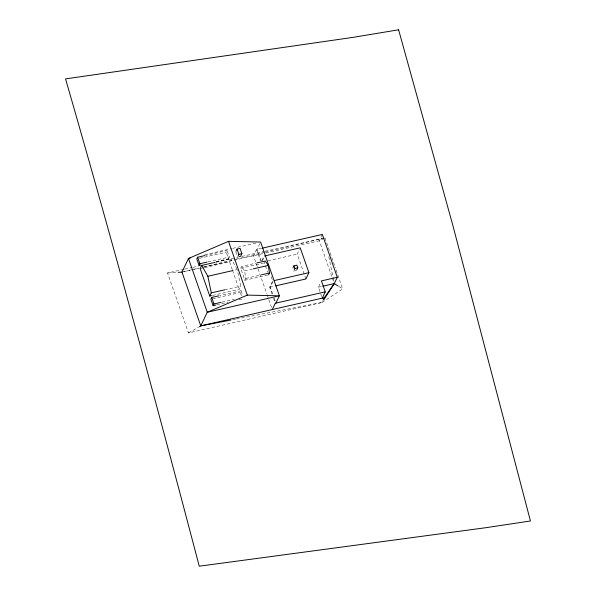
<?xml version="1.0" encoding="UTF-8"?>
<svg xmlns="http://www.w3.org/2000/svg" width="596" height="596" viewBox="0 0 596 596"><rect width="100%" height="100%" fill="white"/><g stroke="black" fill="none" stroke-linecap="round" stroke-linejoin="round"><path stroke-width="0.45" stroke-dasharray="2.98 2.23" d="M216.013 261.599L228.499 258.753L226.227 252.242L227.054 250.514L205.657 255.393M228.499 258.753L229.326 257.018L227.054 250.514M232.291 269.608L229.594 261.89L231.106 258.709L236.835 268.781M267.716 275.032L244.896 280.239L240.71 268.252L241.574 266.434L257.368 262.829M261.644 248.294L256.511 249.471L253.501 255.773L266.837 293.947M259.826 243.645L257.114 249.329L261.622 262.247M212.437 295.445L239.182 289.343L240.695 286.162L237.275 269.556L232.82 270.577M244.896 280.239L245.761 278.421L244.613 270.845L241.574 266.434M241.417 295.728L240.277 292.48L241.104 290.744L219.708 295.631M261.778 260.81L263.655 256.869M262.374 260.675L264.631 255.945M265.272 261.026L264.408 262.843L267.693 272.26M272.059 293.977L269.697 287.227L272.707 280.925L270.614 274.927M272.938 281.573L270.301 287.093L272.953 294.685M305.897 278.973L297.218 254.127L299.475 249.396M322.332 234.451L319.329 240.754L334.281 283.577M321.654 296.473L318.413 287.197L320.67 282.467M183.821 269.347L167.528 272.983L188.47 332.933L322.078 302.448L322.838 300.861M236.336 319.009L322.078 302.448L323.054 300.943M322.078 302.448L342.648 288.963L335.168 267.321M188.47 332.933L198.453 327.204M324.187 238.296L319.329 240.754L264.207 253.337M183.784 271.664L192.836 269.496M193.745 269.28L199.176 267.984M203.698 266.904L235.383 259.327M236.284 259.104L264.348 252.399M265.257 252.183L322.287 238.542M204.704 254.775L231.747 248.599M232.649 248.398L256.995 242.84M199.481 258.351L226.227 252.242M207.93 261.897L229.326 257.018M215.953 262.166L231.106 258.709M181.974 272.096L199.176 268.17M203.705 267.142L263.417 253.516M201.068 268.394L203.743 267.783M204.629 267.582L229.594 261.89M267.85 260.832L297.218 254.127M240.71 268.252L263.529 263.045M244.613 270.845L252.51 269.042M245.761 278.421L260.683 275.017M296.577 270.39L293.575 271.076L292.882 269.101M224.647 289.827L240.695 286.162M212.638 298.782L240.277 292.48M269.697 287.227L274.749 286.08M221.98 302.135L234.459 299.289M216.698 304.884L228.283 302.239M238.981 299.795L242.55 298.983M318.413 287.197L321.937 286.393M184.723 269.146L191.964 267.537M192.866 267.336L198.297 266.121M216.4 262.091L238.117 257.248M241.738 256.444L264.363 251.4M265.272 251.199L324.097 238.095M232.686 319.717L235.42 319.188M167.528 272.983L178.36 272.32M338.848 286.52L342.648 288.963M274.13 298.052L275.896 303.111M256.511 249.471L260.422 260.668M273.527 298.194L274.704 301.561M267.135 294.811L271.679 307.827M235.807 251.683L236.858 254.693M241.104 290.744L242.81 295.623M232.589 270.465L239.182 289.343M324.999 237.886L334.87 266.457M328.821 256.705L333.738 280.887"/><path stroke-width="0.89" d="M199.22 326.764L200.763 325.878L181.974 272.096L188.47 258.478L228.514 241.343L260.601 242.021L279.39 295.802L275.896 303.111M204.763 255.602L197.634 257.226L196.807 258.962L199.079 265.466L200.859 265.056M199.079 265.466L199.906 263.73L197.634 257.226M215.059 262.374L201.686 265.421L200.174 268.602L209.762 296.056L211.543 295.646M209.762 296.056L211.282 292.874L207.855 276.268L201.686 265.421M218.814 295.832L211.684 297.456L210.857 299.192L213.13 305.696L215.804 305.085M236.113 251.035L237.044 249.091L240.046 248.405L241.887 253.68L240.65 256.273L239.152 256.615M230.861 320.067L200.763 325.878L207.259 312.259L247.303 295.124L279.39 295.802L207.259 312.259L188.47 258.478L190.273 258.068M213.13 305.696L213.957 303.967L211.684 297.456M237.96 256.31L238.884 254.365L237.044 249.091M268.595 274.83L269.459 273.013L268.312 265.436L265.272 261.026L257.368 262.829M272.29 309.562L275.3 303.252L325.252 291.854L321.423 280.895L337.291 277.267L322.332 234.451L262.545 248.092M292.956 267.79L293.888 265.846L296.89 265.16L297.814 267.798L296.882 269.742M294.193 269.779L294.811 268.483L293.888 265.846M264.631 255.945L300.228 247.817L308.899 272.663L305.897 278.973L275.643 285.871M322.242 298.164L325.252 291.854M323.211 300.064L324.351 297.68L334.281 283.577L337.291 277.267M324.03 299.43L334.281 283.577L338.088 286.028M238.884 254.365L241.887 253.68M199.906 263.73L207.035 262.106M207.855 276.268L232.82 270.577M253.389 268.841L268.312 265.436M261.555 274.816L269.459 273.013M294.811 268.483L297.814 267.798M211.282 292.874L224.647 289.827M274.197 280.582L308.899 272.663M213.957 303.967L221.086 302.336M322.823 286.192L334.281 283.577M200.763 325.878L324.351 297.68M178.36 272.32L181.974 272.096M228.514 241.343L247.303 295.124M398.612 29.8L353.16 37.347L65.553 78.895C112.257 240.739 156.48 403.276 199.243 566.2L485.36 527.773L530.447 520.986L452.461 223.962L398.612 29.8"/></g></svg>
